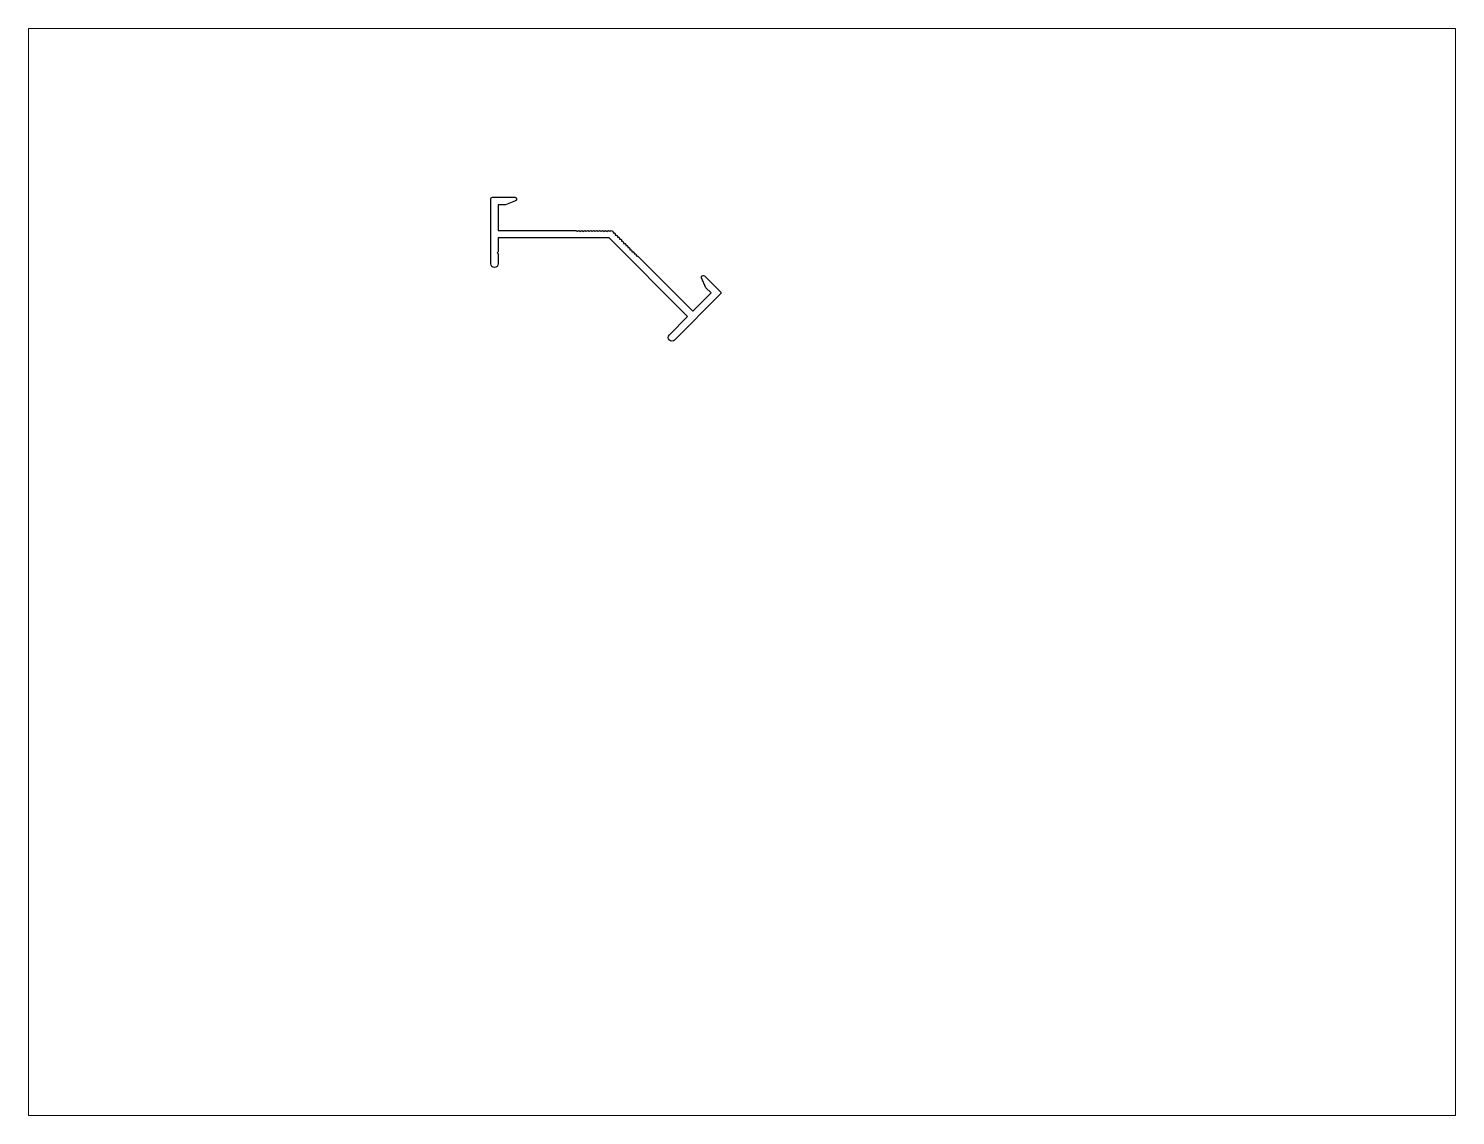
# Paper-space layout 'Layout1' of a CAD drawing. Extents: x 27 to 240, y 20 to 183.
# The model-space entities are those that its viewports show. They can reach past a viewport. Long polylines and large blocks are cut down to what shows.
import ezdxf

# ---------------------------------------------------------------- set-up
doc = ezdxf.new("R2010")
doc.units = 0
doc.header["$LTSCALE"] = 15
doc.layers.get('0').update_dxf_attribs({"linetype": 'CONTINUOUS'})

msp = doc.modelspace()

# ---------------------------------------------------------------- linework, layer by layer
at = {"color": 0, "linetype": 'CONTINUOUS', "ltscale": 0.05}
msp.add_lwpolyline([(154.81, 222.33), (155, 222.52, -0.303607), (155.33, 222.58), (155.49, 222.52, -0.303087), (155.67, 222.24), (155.67, 221.97), (155.94, 221.97, -0.414214), (156.24, 221.67), (156.24, 221.41), (156.51, 221.41, -0.414214), (156.81, 221.11), (156.81, 220.84), (157.07, 220.84, -0.414214), (157.37, 220.54), (157.37, 220.28), (157.64, 220.28, -0.414214), (157.94, 219.98), (157.94, 219.71), (158.2, 219.71, -0.414214), (158.5, 219.41), (158.5, 219.14), (158.77, 219.14, -0.414214), (159.07, 218.84), (159.07, 218.58), (159.33, 218.58, -0.414214), (159.63, 218.28), (159.63, 218.01), (159.9, 218.01, -0.414214), (160.2, 217.71), (160.2, 217.45), (160.47, 217.45, -0.414214), (160.77, 217.15), (160.77, 216.88), (161.03, 216.88, -0.414214), (161.33, 216.58), (161.33, 216.32), (161.6, 216.32, -0.414214), (161.9, 216.02), (161.9, 215.75), (162.16, 215.75, -0.19893), (162.37, 215.66), (177.23, 200.81), (182.18, 205.76), (180.77, 207.17), (179.6, 209.8, -0.831036), (180.41, 210.35), (184.65, 206.11, -0.414214), (184.65, 205.4), (172.28, 193.03, -1), (170.87, 194.44), (175.82, 199.39), (154.6, 220.61), (124.6, 220.61), (124.6, 216.91), (124.3, 216.61), (124.6, 216.31), (124.6, 213.61, -1), (122.6, 213.61), (122.6, 231.11, -0.414214), (123.1, 231.61), (129.1, 231.61, -0.831036), (129.28, 230.64), (126.6, 229.61), (124.6, 229.61), (124.6, 222.61), (145.61, 222.61, -0.198912), (145.82, 222.52), (146.01, 222.33), (146.2, 222.52, -0.414214), (146.62, 222.52), (146.81, 222.33), (147, 222.52, -0.414214), (147.42, 222.52), (147.61, 222.33), (147.8, 222.52, -0.414214), (148.22, 222.52), (148.41, 222.33), (148.6, 222.52, -0.414214), (149.02, 222.52), (149.21, 222.33), (149.4, 222.52, -0.414214), (149.82, 222.52), (150.01, 222.33), (150.2, 222.52, -0.414214), (150.62, 222.52), (150.81, 222.33), (151, 222.52, -0.414214), (151.42, 222.52), (151.61, 222.33), (151.8, 222.52, -0.414214), (152.22, 222.52), (152.41, 222.33), (152.6, 222.52, -0.414214), (153.02, 222.52), (153.21, 222.33), (153.4, 222.52, -0.414214), (153.82, 222.52), (154.01, 222.33), (154.2, 222.52, -0.414214), (154.62, 222.52)], format="xyb", close=True, dxfattribs=at)

psp = doc.layouts.get("Layout1")

# ---------------------------------------------------------------- viewports
at = {"layer": '0', "color": 0, "linetype": 'BYBLOCK', "ltscale": 0.05}
psp.add_viewport(center=(133.35, 101.6), size=(213.36, 162.56), view_center_point=(190.51, 130.3), view_height=293.8955, dxfattribs=at)

doc.saveas('drawing.dxf')
